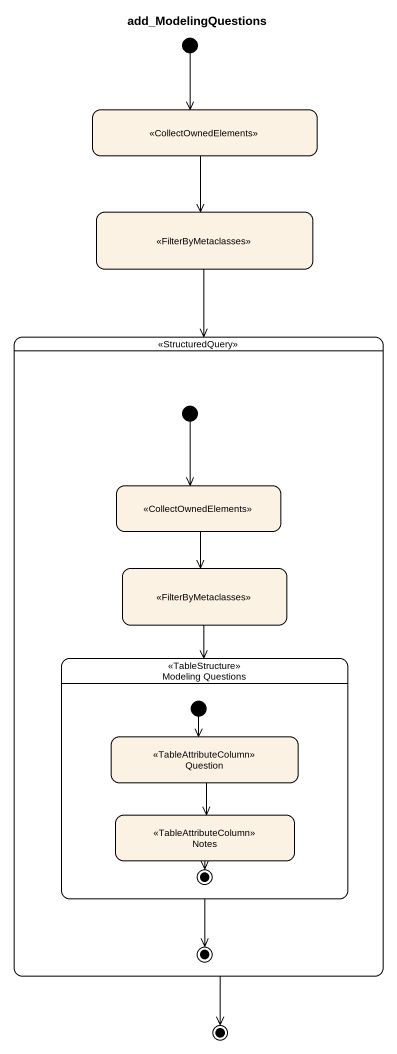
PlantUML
@startuml
title add_ModelingQuestions
hide empty description
state " " as state1 <<CollectOwnedElements>>
state " " as state2 <<FilterByMetaclasses>>
state " " as state3 <<StructuredQuery>> {
  state " " as state4 <<CollectOwnedElements>>
  state " " as state5 <<FilterByMetaclasses>>
  state "Modeling Questions" as Modeling_Questions <<TableStructure>> {
    state Question <<TableAttributeColumn>>
    state Notes <<TableAttributeColumn>>
    [*] --> Question
    Notes --> [*]
  }
  [*] --> state4
  Modeling_Questions --> [*]
}
[*] --> state1
state1 --> state2
state2 --> state3
state4 --> state5
state5 --> Modeling_Questions
Question --> Notes
state3 --> [*]
@enduml
